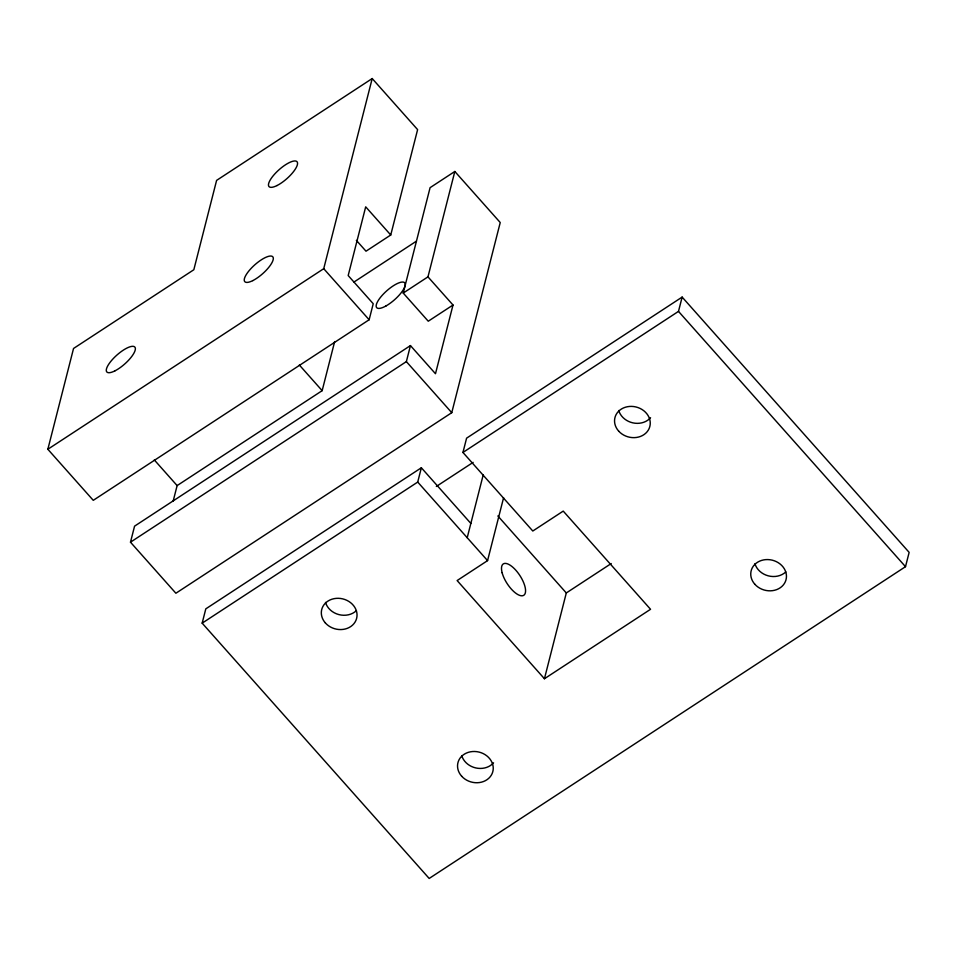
<?xml version="1.0" encoding="UTF-8"?>
<svg xmlns="http://www.w3.org/2000/svg" width="957" height="957" viewBox="0 0 957 957"><rect width="100%" height="100%" fill="white"/><g stroke="black" fill="none" stroke-linecap="round" stroke-linejoin="round"><path stroke-width="1.44" d="M390.743 235.003L365.694 206.832L348.181 275.556L373.23 303.728L369.139 319.758L93.26 500.332L47.85 449.264L73.545 348.468L193.828 269.742L216.605 180.383L372.201 78.546L417.611 129.614L390.743 235.003L366.005 251.201L356.363 240.363M130.487 542.188L134.566 526.159L410.445 345.585L435.483 373.744L453.008 305.02L427.97 276.86L454.826 171.47L500.236 222.538L451.764 412.682L175.885 593.244L130.487 542.188L406.366 361.614L410.445 345.585M173.109 501.336L177.129 485.594L322.162 390.659L334.663 341.577M503.597 497.724L487.568 560.623L457.123 580.552L544.437 678.74L650.545 609.286L563.23 511.098L532.798 531.015L462.949 452.458L466.597 438.162L682.138 297.089L909.15 552.38L905.501 566.676L429.179 878.454L202.166 623.151L205.803 608.855L421.355 467.77L470.844 523.431M47.85 449.264L323.729 268.69L372.201 78.546M453.008 305.02L428.257 321.217L403.22 293.057L430.088 187.668L454.826 171.47M202.166 623.151L417.719 482.065L421.355 467.77M467.207 537.726L483.237 474.816M544.437 678.74L566.305 592.957L611.236 563.541M462.949 452.458L678.489 311.384L682.138 297.089M354.018 282.016L416.427 241.164M403.22 293.057L427.97 276.86M436.332 486.455L473.129 462.375M678.489 311.384L905.501 566.676M323.729 268.69L369.139 319.758M406.366 361.614L451.764 412.682M497.843 515.967L566.305 592.957M417.719 482.065L487.568 560.623M299.338 365L322.162 390.659M154.304 459.922L177.129 485.594M785.817 571.903A18.004 15.468 14.3 0 1 768.208 575.827A18.004 15.468 14.3 0 1 754.941 563.685M650.569 417.707A18.004 15.468 14.3 0 1 632.756 422.838A18.004 15.468 14.3 0 1 618.736 410.505M493.561 762.801A18.004 15.468 14.3 0 1 475.761 767.933A18.004 15.468 14.3 0 1 461.729 755.599M356.399 610.638A18.004 15.468 14.3 0 1 338.79 614.573A18.004 15.468 14.3 0 1 325.524 602.42M754.81 584.225A18.004 15.468 14.3 0 0 785.326 581.736A18.004 15.468 14.3 0 0 765.672 559.63A18.004 15.468 14.3 0 0 754.81 584.225M618.605 431.045A18.004 15.468 14.3 0 0 649.121 428.557A18.004 15.468 14.3 0 0 629.455 406.45A18.004 15.468 14.3 0 0 618.605 431.045M325.38 622.959A18.004 15.468 14.3 0 0 355.908 620.471A18.004 15.468 14.3 0 0 336.242 598.364A18.004 15.468 14.3 0 0 325.38 622.959M461.597 776.139A18.004 15.468 14.3 0 0 492.113 773.651A18.004 15.468 14.3 0 0 472.459 751.544A18.004 15.468 14.3 0 0 461.597 776.139M502.126 572.753A18.733 7.536 56.8 0 0 522.582 595.744A18.733 7.536 56.8 0 0 515.907 570.312A18.733 7.536 56.8 0 0 502.126 572.753M277.004 185.55A18.733 5.933 -41.6 0 0 297.483 162.666A18.733 5.933 -41.6 0 0 274.539 174.21A18.733 5.933 -41.6 0 0 277.004 185.55M252.78 280.616A18.733 5.933 -41.6 0 0 273.247 257.744A18.733 5.933 -41.6 0 0 250.303 269.288A18.733 5.933 -41.6 0 0 252.78 280.616M114.84 370.909A18.733 5.933 -41.6 0 0 135.308 348.025A18.733 5.933 -41.6 0 0 112.364 359.569A18.733 5.933 -41.6 0 0 114.84 370.909M386.078 305.893A18.733 5.933 -41.6 0 0 404.931 283.14A18.733 5.933 -41.6 0 0 381.042 296.67A18.733 5.933 -41.6 0 0 386.078 305.893"/></g></svg>
